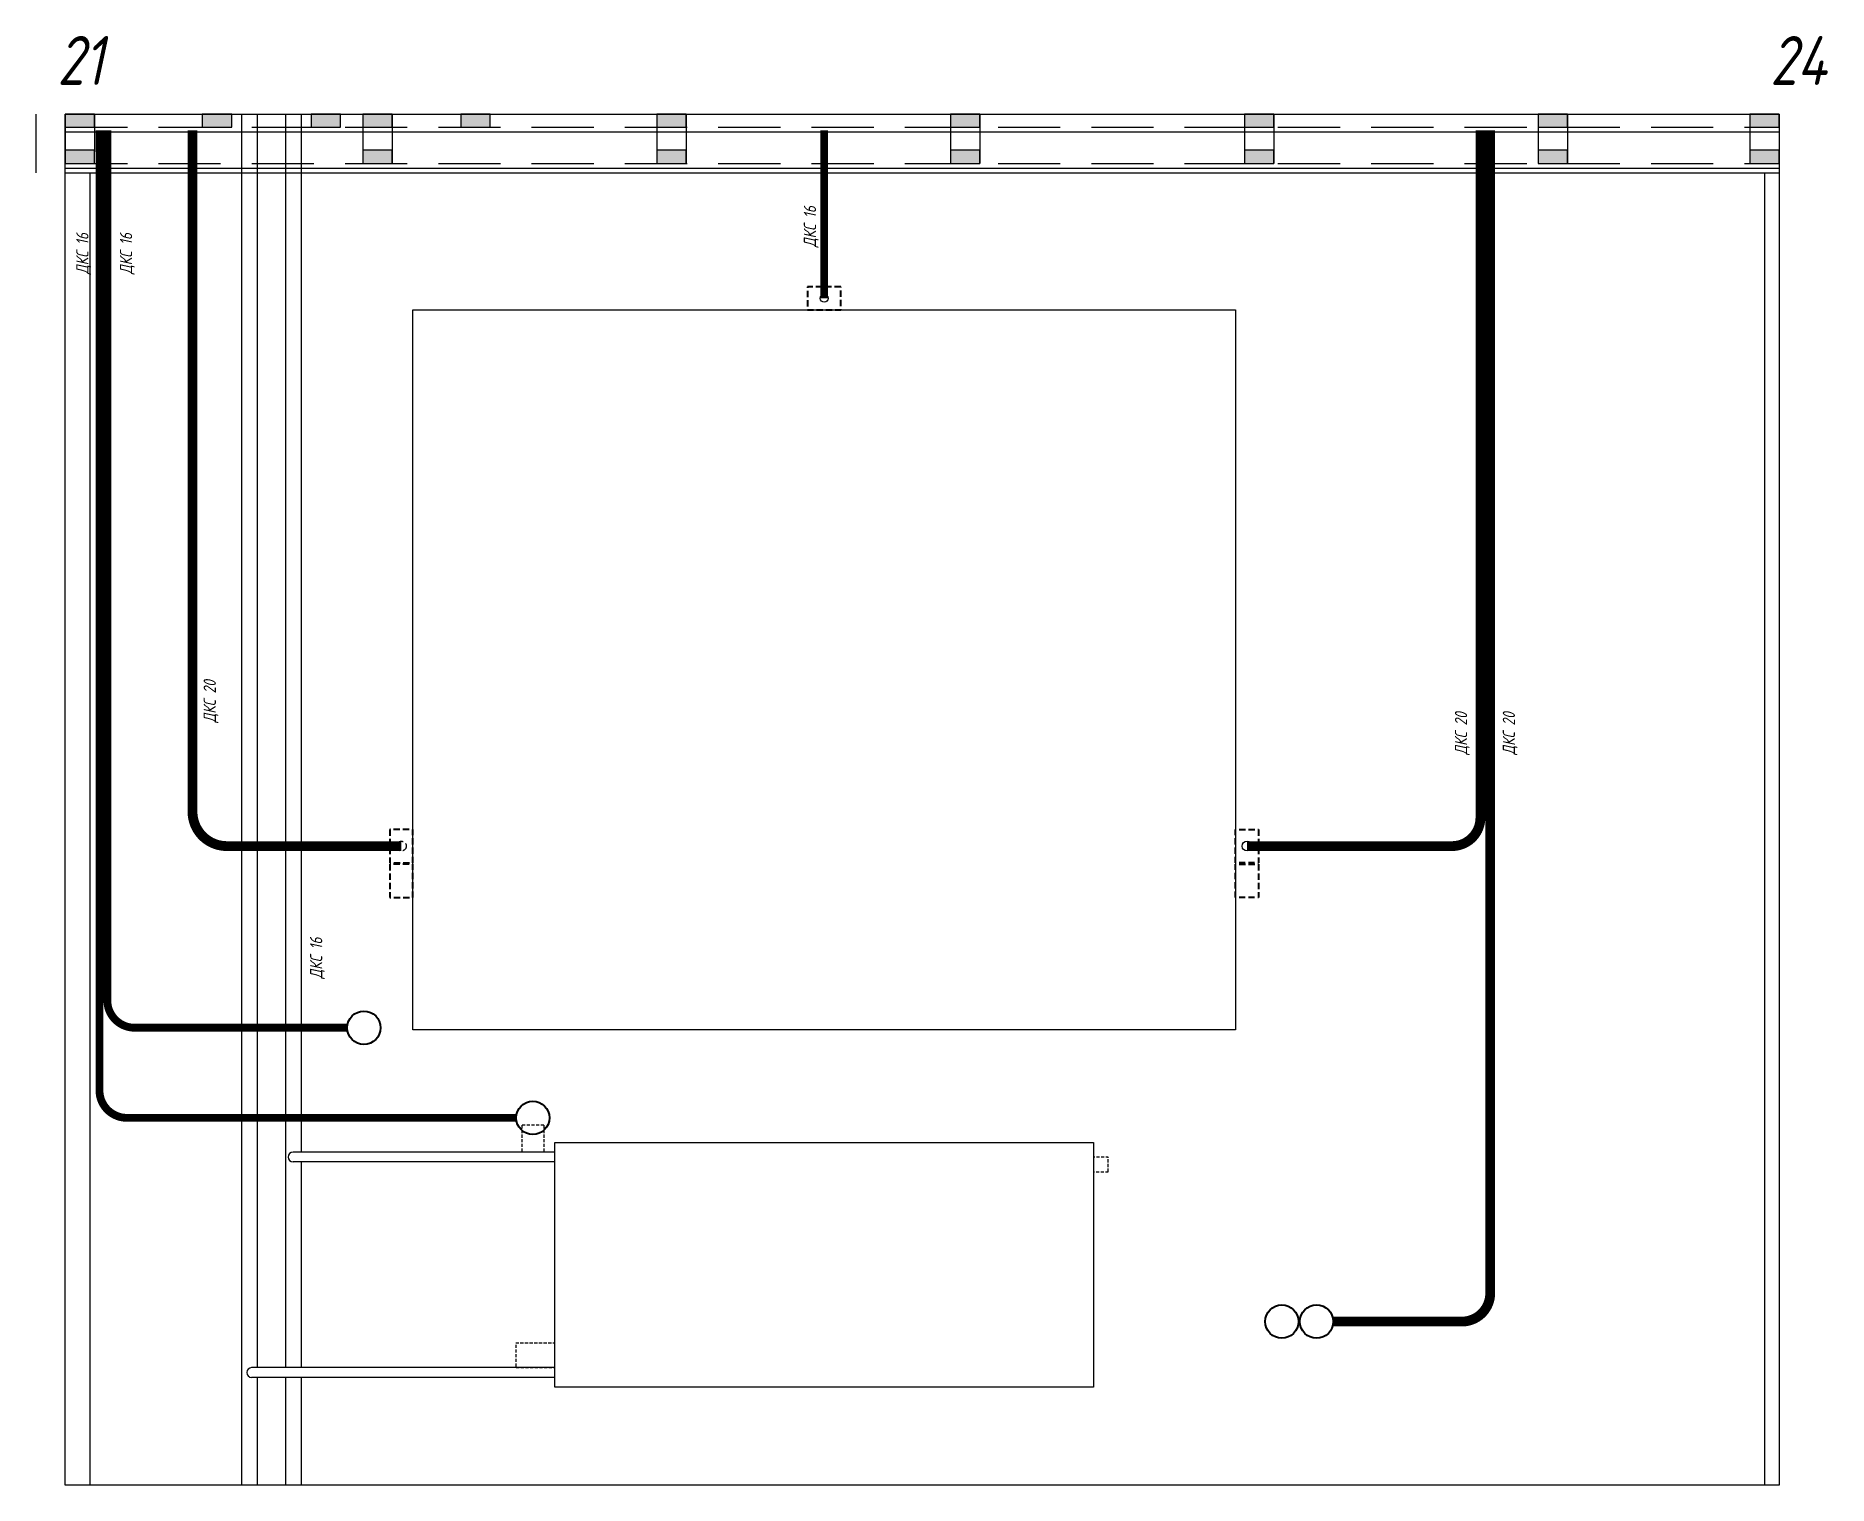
# Model space of a CAD drawing. Header units: millimetres. Extents: x -60 to 3600, y 0 to 2960.
import ezdxf
from ezdxf.enums import TextEntityAlignment as Align

# ---------------------------------------------------------------- set-up
doc = ezdxf.new("R2010")
doc.units = ezdxf.units.MM
doc.linetypes.add('DASHED', pattern=[19.05, 12.7, -6.35])
for name, color, linetype in [('01 Черновое', 7, 'Continuous'), ('02 ЭОМ и СС', 7, 'Continuous'), ('03 Потолок', 5, 'Continuous'), ('10 Перегородки', 7, 'Continuous')]:
    doc.layers.add(name, color=color, linetype=linetype)
doc.layers.add('100 noprint', color=1, linetype='Continuous', plot=False)
doc.styles.add('ГОСТ-ISOCPEUR', font='isocpeui.ttf', dxfattribs={"width": 0.8})

msp = doc.modelspace()

# ---------------------------------------------------------------- hatches: boundary and pattern name
at = {"layer": '03 Потолок', "lineweight": -2}
for points in [[(0, 2800), (0, 2773), (60, 2773), (60, 2800)], [(280, 2800), (280, 2773), (340, 2773), (340, 2800)], [(502, 2800), (502, 2773), (562, 2773), (562, 2800)], [(608, 2800), (608, 2773), (668, 2773), (668, 2800)], [(808, 2800), (808, 2773), (868, 2773), (868, 2800)], [(1208, 2800), (1208, 2773), (1268, 2773), (1268, 2800)], [(1808, 2800), (1808, 2773), (1868, 2773), (1868, 2800)], [(2408, 2800), (2408, 2773), (2468, 2773), (2468, 2800)], [(3008, 2800), (3008, 2773), (3068, 2773), (3068, 2800)], [(3440, 2800), (3440, 2773), (3500, 2773), (3500, 2800)], [(0, 2726), (0, 2699), (60, 2699), (60, 2726)], [(608, 2726), (608, 2699), (668, 2699), (668, 2726)], [(1208, 2726), (1208, 2699), (1268, 2699), (1268, 2726)], [(1808, 2726), (1808, 2699), (1868, 2699), (1868, 2726)], [(2408, 2726), (2408, 2699), (2468, 2699), (2468, 2726)], [(3008, 2726), (3008, 2699), (3068, 2699), (3068, 2726)], [(3440, 2726), (3440, 2699), (3500, 2699), (3500, 2726)]]:
    msp.add_hatch(color=256, dxfattribs=at).paths.add_polyline_path(points)

# ---------------------------------------------------------------- linework, layer by layer
at = {"layer": '01 Черновое'}
for p, q in [((360, 2800), (360, 0)), ((392, 2800), (392, 240)), ((450, 2800), (450, 240)), ((482, 2800), (482, 680)), ((1000, 680), (465.3, 680)), ((1000, 660), (465.3, 660)), ((482, 660), (482, 240)), ((1000, 240), (380.8, 240)), ((1000, 220), (380.8, 220)), ((392, 220), (392, 0)), ((450, 220), (450, 0)), ((482, 220), (482, 0))]:
    msp.add_line(p, q, dxfattribs=at)
at = {"layer": '01 Черновое', "linetype": 'DASHED', "ltscale": 0.5}
for p, q in [((932.5, 735), (932.5, 680)), ((977.5, 735), (932.5, 735)), ((977.5, 735), (977.5, 680))]:
    msp.add_line(p, q, dxfattribs=at)
at = {"layer": '01 Черновое'}
for points in [[(0, 2800), (3500, 2800), (3500, 0), (0, 0)], [(710, 930), (710, 2400), (2390, 2400), (2390, 930)], [(1000, 200), (1000, 700), (2100, 700), (2100, 200)]]:
    msp.add_lwpolyline(points, close=True, dxfattribs=at)
at = {"layer": '01 Черновое', "linetype": 'DASHED', "ltscale": 0.5, "flags": 128}
for points in [[(2130, 640), (2130, 670), (2100, 670), (2100, 640)], [(1000, 240), (1000, 290), (920, 290), (920, 240)]]:
    msp.add_lwpolyline(points, close=True, dxfattribs=at)
at = {"layer": '01 Черновое'}
for centre in [(465.3, 670), (380.8, 230)]:
    msp.add_arc(centre, 10, 90, 270, dxfattribs=at)
at = {"layer": '02 ЭОМ и СС', "color": 254, "const_width": 16}
msp.add_lwpolyline([(921, 750.1), (126, 750.1, -0.414214), (70, 806.1), (70, 2767)], format="xyb", dxfattribs=at)
msp.add_lwpolyline([(921, 750.1), (126, 750.1, -0.414214), (70, 806.1), (70, 2767)], format="xyb", dxfattribs=at)
at = {"layer": '02 ЭОМ и СС', "flags": 128}
msp.add_lwpolyline([(576, 934.1, 16, 16, 0), (142, 934.1, 16, 16, -0.414214), (86, 990.1, 16, 16, 0), (86, 2767, 16, 16, 0)], format="xyseb", dxfattribs=at)
msp.add_lwpolyline([(576, 934.1, 16, 16, 0), (142, 934.1, 16, 16, -0.414214), (86, 990.1, 16, 16, 0), (86, 2767, 16, 16, 0)], format="xyseb", dxfattribs=at)
at = {"layer": '02 ЭОМ и СС', "color": 1, "const_width": 20, "flags": 128}
for points in [[(686.5, 1305), (330, 1305, -0.414214), (260, 1375), (260, 2767)], [(686.5, 1305), (330, 1305, -0.414214), (260, 1375), (260, 2767)], [(2890, 2767), (2890, 1363, -0.414214), (2832, 1305), (2413.5, 1305)], [(2890, 2767), (2890, 1363, -0.414214), (2832, 1305), (2413.5, 1305)]]:
    msp.add_lwpolyline(points, format="xyb", dxfattribs=at)
at = {"layer": '02 ЭОМ и СС', "const_width": 16, "flags": 128}
msp.add_lwpolyline([(1550, 2423.5), (1550, 2767)], dxfattribs=at)
msp.add_lwpolyline([(1550, 2423.5), (1550, 2767)], dxfattribs=at)
at = {"layer": '02 ЭОМ и СС', "color": 1, "const_width": 20}
msp.add_lwpolyline([(2910, 2767), (2910, 392, -0.414214), (2852, 334), (2589.5, 334)], format="xyb", dxfattribs=at)
msp.add_lwpolyline([(2910, 2767), (2910, 392, -0.414214), (2852, 334), (2589.5, 334)], format="xyb", dxfattribs=at)
at = {"layer": '02 ЭОМ и СС', "linetype": 'DASHED', "lineweight": 40, "flags": 128}
msp.add_lwpolyline([(1584, 2447), (1516, 2447), (1516, 2400), (1584, 2400)], close=True, dxfattribs=at)
msp.add_lwpolyline([(1584, 2447), (1516, 2447), (1516, 2400), (1584, 2400)], close=True, dxfattribs=at)
at = {"layer": '02 ЭОМ и СС', "color": 1, "linetype": 'DASHED', "lineweight": 40, "flags": 128}
for points in [[(663, 1339), (663, 1271), (710, 1271), (710, 1339)], [(663, 1339), (663, 1271), (710, 1271), (710, 1339)], [(2437, 1339), (2437, 1271), (2390, 1271), (2390, 1339)], [(2437, 1339), (2437, 1271), (2390, 1271), (2390, 1339)], [(663, 1268), (663, 1200), (710, 1200), (710, 1268)], [(663, 1268), (663, 1200), (710, 1200), (710, 1268)], [(2437, 1268), (2437, 1200), (2390, 1200), (2390, 1268)], [(2437, 1268), (2437, 1200), (2390, 1200), (2390, 1268)]]:
    msp.add_lwpolyline(points, close=True, dxfattribs=at)
at = {"layer": '02 ЭОМ и СС'}
msp.add_circle((1550, 2423.5), 8, dxfattribs=at)
msp.add_circle((1550, 2423.5), 8, dxfattribs=at)
at = {"layer": '02 ЭОМ и СС', "color": 1, "linetype": 'DASHED'}
msp.add_circle((686.5, 1305), 10, dxfattribs=at)
msp.add_circle((686.5, 1305), 10, dxfattribs=at)
at = {"layer": '02 ЭОМ и СС', "color": 1}
msp.add_circle((2413.5, 1305), 10, dxfattribs=at)
msp.add_circle((2413.5, 1305), 10, dxfattribs=at)
at = {"layer": '02 ЭОМ и СС', "lineweight": 40}
for centre in [(610, 934.1), (610, 934.1), (955, 750), (955, 750)]:
    msp.add_circle(centre, 34, dxfattribs=at)
at = {"layer": '02 ЭОМ и СС', "color": 1, "lineweight": 40}
for centre in [(2484.5, 334), (2484.5, 334), (2555.5, 334), (2555.5, 334)]:
    msp.add_circle(centre, 34, dxfattribs=at)
at = {"layer": '03 Потолок', "color": 7, "lineweight": -2}
for p, q in [((0, 2800), (0, 2713)), ((60, 2800), (60, 2722.5)), ((608, 2800), (608, 2699)), ((668, 2800), (668, 2699)), ((1208, 2800), (1208, 2699)), ((1268, 2800), (1268, 2699)), ((1808, 2800), (1808, 2699)), ((1868, 2800), (1868, 2699)), ((2408, 2800), (2408, 2699)), ((2468, 2800), (2468, 2699)), ((3008, 2800), (3008, 2699)), ((3068, 2800), (3068, 2699)), ((3440, 2800), (3440, 2699)), ((3500, 2800), (3500, 2699))]:
    msp.add_line(p, q, dxfattribs=at)
at = {"layer": '03 Потолок', "color": 7, "linetype": 'DASHED', "ltscale": 10}
for p, q in [((0, 2773), (3500, 2773)), ((0, 2699), (3500, 2699))]:
    msp.add_line(p, q, dxfattribs=at)
at = {"layer": '03 Потолок', "color": 7, "ltscale": 10}
for p, q in [((0, 2763.5), (3500, 2763.5)), ((0, 2689.5), (3500, 2689.5)), ((0, 2680), (3500, 2680))]:
    msp.add_line(p, q, dxfattribs=at)
at = {"layer": '03 Потолок', "color": 7, "lineweight": -2}
for points in [[(0, 2800), (0, 2773), (60, 2773), (60, 2800)], [(0, 2800), (0, 2773), (60, 2773), (60, 2800)], [(280, 2800), (280, 2773), (340, 2773), (340, 2800)], [(280, 2800), (280, 2773), (340, 2773), (340, 2800)], [(502, 2800), (502, 2773), (562, 2773), (562, 2800)], [(502, 2800), (502, 2773), (562, 2773), (562, 2800)], [(608, 2800), (608, 2773), (668, 2773), (668, 2800)], [(608, 2800), (608, 2773), (668, 2773), (668, 2800)], [(808, 2800), (808, 2773), (868, 2773), (868, 2800)], [(808, 2800), (808, 2773), (868, 2773), (868, 2800)], [(1208, 2800), (1208, 2773), (1268, 2773), (1268, 2800)], [(1208, 2800), (1208, 2773), (1268, 2773), (1268, 2800)], [(1808, 2800), (1808, 2773), (1868, 2773), (1868, 2800)], [(1808, 2800), (1808, 2773), (1868, 2773), (1868, 2800)], [(2408, 2800), (2408, 2773), (2468, 2773), (2468, 2800)], [(2408, 2800), (2408, 2773), (2468, 2773), (2468, 2800)], [(3008, 2800), (3008, 2773), (3068, 2773), (3068, 2800)], [(3008, 2800), (3008, 2773), (3068, 2773), (3068, 2800)], [(3440, 2800), (3440, 2773), (3500, 2773), (3500, 2800)], [(3440, 2800), (3440, 2773), (3500, 2773), (3500, 2800)], [(0, 2726), (0, 2699), (60, 2699), (60, 2726)], [(0, 2726), (0, 2699), (60, 2699), (60, 2726)], [(608, 2726), (608, 2699), (668, 2699), (668, 2726)], [(608, 2726), (608, 2699), (668, 2699), (668, 2726)], [(1208, 2726), (1208, 2699), (1268, 2699), (1268, 2726)], [(1208, 2726), (1208, 2699), (1268, 2699), (1268, 2726)], [(1808, 2726), (1808, 2699), (1868, 2699), (1868, 2726)], [(1808, 2726), (1808, 2699), (1868, 2699), (1868, 2726)], [(2408, 2726), (2408, 2699), (2468, 2699), (2468, 2726)], [(2408, 2726), (2408, 2699), (2468, 2699), (2468, 2726)], [(3008, 2726), (3008, 2699), (3068, 2699), (3068, 2726)], [(3008, 2726), (3008, 2699), (3068, 2699), (3068, 2726)], [(3440, 2726), (3440, 2699), (3500, 2699), (3500, 2726)], [(3440, 2726), (3440, 2699), (3500, 2699), (3500, 2726)]]:
    msp.add_lwpolyline(points, close=True, dxfattribs=at)
at = {"layer": '10 Перегородки', "color": 7, "linetype": 'Continuous', "ltscale": 10}
for p, q in [((50, 2680), (50, 0)), ((3470, 2680), (3470, 0))]:
    msp.add_line(p, q, dxfattribs=at)
at = {"layer": '100 noprint'}
msp.add_line((-59.9, 2800), (-59.9, 2680), dxfattribs=at)

# ---------------------------------------------------------------- texts
at = {"layer": '01 Черновое', "style": 'ГОСТ-ISOCPEUR', "width": 0.8}
for s, p in [('21', (31.2, 2909.4)), ('24', (3539.1, 2909.4))]:
    msp.add_text(s, height=100, dxfattribs=at).set_placement(p, align=Align.MIDDLE)
at = {"layer": '02 ЭОМ и СС', "char_height": 25, "width": 270.313, "attachment_point": 1, "rotation": 90, "style": 'ГОСТ-ISOCPEUR'}
for insert in [(1508.3, 2528), (111.7, 2473), (500, 1034.4)]:
    msp.add_mtext('{ДКС 16}', dxfattribs=dict(at, insert=insert))
at = {"layer": '02 ЭОМ и СС', "color": 254, "insert": (22.6, 2473), "char_height": 25, "width": 270.313, "attachment_point": 1, "rotation": 90, "style": 'ГОСТ-ISOCPEUR'}
msp.add_mtext('{ДКС 16}', dxfattribs=at)
at = {"layer": '02 ЭОМ и СС', "color": 1, "char_height": 25, "width": 270.313, "attachment_point": 1, "rotation": 90, "style": 'ГОСТ-ISOCPEUR'}
for insert in [(282.7, 1557.2), (2837.9, 1491.6), (2935.6, 1491.6)]:
    msp.add_mtext('{ДКС 20}', dxfattribs=dict(at, insert=insert))

doc.saveas('drawing.dxf')
